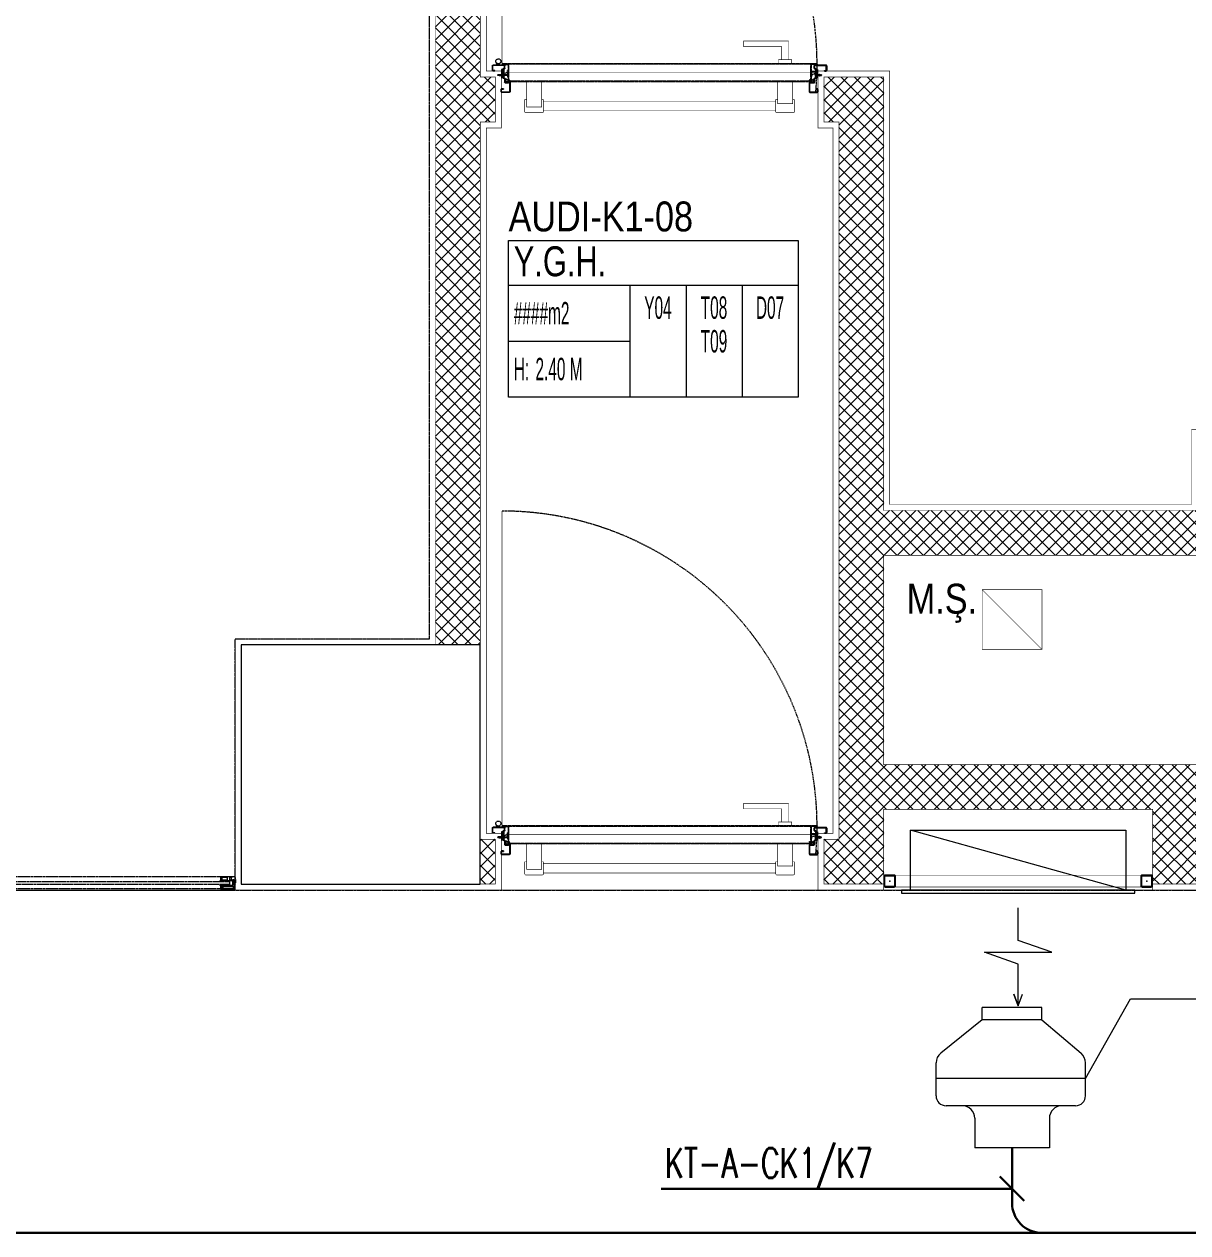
# Model space of a CAD drawing. Extents: x -1457 to 23780, y -2071 to 4205.
# Drawn here: x 9854.9 to 10244.3, y 2248.3 to 2652.7 of the extents above; entities that cross this region are included whole.
import ezdxf
from ezdxf.enums import TextEntityAlignment as Align

# ---------------------------------------------------------------- set-up
doc = ezdxf.new("R2010")
doc.units = 0
doc.header["$MEASUREMENT"] = 0
doc.linetypes.add('HIDDEN', pattern=[0.375, 0.25, -0.125])
doc.layers.get('0').update_dxf_attribs({"color": 9, "lineweight": 9})
for name, color, linetype, lineweight in [('10', 9, 'Continuous', 9), ('14', 9, 'Continuous', 9), ('21', 9, 'Continuous', 9), ('E-KABLO', 7, 'Continuous', 30), ('E-YAZI', 7, 'Continuous', 30), ('H-CIHAZ', 132, 'Continuous', 20), ('H-CIHAZ-NO', 61, 'Continuous', 9), ('M-TEFRIS2-015', 129, 'Continuous', 9), ('M-TEFRIS2-015 @ 1', 129, 'Continuous', 9)]:
    doc.layers.add(name, color=color, linetype=linetype, lineweight=lineweight)
doc.styles.add('Arial', font='arial.ttf', dxfattribs={"height": 2.5})
doc.styles.add('E-YAZI', font='txttw.shx')
doc.styles.add('MuuM_TEXT-STANDART', font='ARIALN.TTF')
pattern_1 = [(225, (-604.72494, -2171.82614), (-0.0883883476, 0.0883883476), []), (135, (-604.72494, -2171.82614), (0.0883883476, 0.0883883476), [])]

# ---------------------------------------------------------------- blocks, each defined once
blk = doc.blocks.new('0_roomno2-flat-2')
at = {"layer": '21'}
blk.add_lwpolyline([(96.88, -52.5), (0, -52.5), (0, 0), (96.88, 0)], close=True, dxfattribs=at)
for points in [[(0, -15), (96.88, -15)], [(40.62, -15), (40.62, -52.5)], [(59.38, -15), (59.38, -52.5)], [(78.12, -15), (78.12, -52.5)], [(0, -33.75), (40.62, -33.75)]]:
    blk.add_lwpolyline(points, dxfattribs=at)
at = {"layer": '21', "style": 'MuuM_TEXT-STANDART', "width": 0.6}
blk.add_text('H:', height=7.5, dxfattribs=at).set_placement((1.75, -43.04), align=Align.MIDDLE_LEFT)
at = {"layer": '21', "style": 'Arial'}
blk.add_attdef('ODANO', (0, 5.85), '', height=10, dxfattribs=at)
blk.add_attdef('MEKANADI', text='', height=10, dxfattribs=at).set_placement((1.75, -15), align=Align.BOTTOM_LEFT)
at = {"layer": '21', "style": 'MuuM_TEXT-STANDART', "width": 0.6}
for tag, p in [('YER01', (50, -22.5)), ('TAVAN01', (68.75, -22.5)), ('DUVAR01', (87.5, -22.5)), ('YER02', (50, -33.75)), ('TAVAN02', (68.75, -33.75)), ('DUVAR02', (87.5, -33.75)), ('YER03', (50, -45)), ('TAVAN03', (68.75, -45)), ('DUVAR03', (87.5, -45))]:
    blk.add_attdef(tag, text='', height=7.5, dxfattribs=at).set_placement(p, align=Align.MIDDLE_CENTER)
for tag, p in [('M2', (1.75, -24.38)), ('TEMIZTAVANYUKSEKLIGI', (9, -43.04))]:
    blk.add_attdef(tag, text='', height=7.5, dxfattribs=at).set_placement(p, align=Align.MIDDLE_LEFT)
blk = doc.blocks.new('p-kolon_80x80')
blk.add_lwpolyline([(-40, -40), (40, -40), (40, 40), (-40, 40)], close=True)
blk = doc.blocks.new('*U11')
at = {"ltscale": 15}
for p, q in [((-24.9, 0.9), (-25.7, 0)), ((-24.9, -0.9), (-25.7, 0)), ((-22.9, 1.5), (-24.9, 0.9)), ((-22.9, 1.5), (-22.9, -1.5)), ((-21.2, -2.7), (-18.1, 2.8)), ((-21, -2.7), (-17.9, 2.7)), ((-19.7, -2.7), (-16.6, 2.8)), ((-19.5, -2.7), (-16.4, 2.7)), ((-18.5, 1.5), (-18.3, 2)), ((-18.2, -2.7), (-15.1, 2.8)), ((-18, -2.7), (-14.9, 2.7)), ((-17, 1.5), (-16.8, 2)), ((-16.7, -2.7), (-13.6, 2.8)), ((-16.5, -2.7), (-13.4, 2.7)), ((-15.5, 1.5), (-15.3, 2)), ((-15.2, -2.7), (-12.1, 2.8)), ((-15, -2.7), (-11.9, 2.7)), ((-14, 1.5), (-13.8, 2)), ((-13.7, -2.7), (-10.6, 2.8)), ((-13.5, -2.7), (-10.4, 2.7)), ((-12.5, 1.5), (-12.3, 2)), ((-12.2, -2.7), (-9.1, 2.8)), ((-12, -2.7), (-8.9, 2.7)), ((-11, 1.5), (-10.8, 2)), ((-10.7, -2.7), (-7.6, 2.8)), ((-10.5, -2.7), (-7.4, 2.7)), ((-9.5, 1.5), (-9.3, 2)), ((-9.2, -2.7), (-6.1, 2.8)), ((-9, -2.7), (-5.9, 2.7)), ((-8, 1.5), (-7.8, 2)), ((-7.7, -2.7), (-4.6, 2.8)), ((-7.5, -2.7), (-4.4, 2.7)), ((-6.5, 1.5), (-6.3, 2)), ((-6.2, -2.7), (-3.1, 2.8)), ((-6, -2.7), (-2.9, 2.7)), ((-5, 1.5), (-4.8, 2)), ((-4.7, -2.7), (-1.6, 2.8)), ((-4.5, -2.7), (-1.4, 2.7)), ((-3.5, 1.5), (-3.3, 2)), ((-2, 1.5), (-1.8, 2)), ((-0.5, 4.2), (-1.5, 1.5)), ((0, 0.5), (-0.6, 0.5)), ((-24.9, -0.9), (-22.9, -1.5)), ((-8.6, -1.5), (-22.9, -1.5)), ((-21.2, -2.7), (-20.9, -1.5)), ((-20.3, -1.5), (-19.1, -1.5)), ((-19.7, -2.7), (-19.4, -1.5)), ((-18.8, -1.5), (-17.6, -1.5)), ((-18.2, -2.7), (-17.9, -1.5)), ((-17.3, -1.5), (-16.1, -1.5)), ((-16.7, -2.7), (-16.4, -1.5)), ((-15.8, -1.5), (-14.6, -1.5)), ((-15.2, -2.7), (-14.9, -1.5)), ((-14.3, -1.5), (-13.1, -1.5)), ((-13.7, -2.7), (-13.4, -1.5)), ((-12.8, -1.5), (-11.6, -1.5)), ((-12.2, -2.7), (-11.9, -1.5)), ((-11.3, -1.5), (-10.1, -1.5)), ((-10.7, -2.7), (-10.4, -1.5)), ((-9.8, -1.5), (-8.6, -1.5)), ((-9.2, -2.7), (-8.9, -1.5)), ((-8.3, -1.5), (-7.1, -1.5)), ((-7.7, -2.7), (-7.4, -1.5)), ((-6.8, -1.5), (-5.6, -1.5)), ((-6.2, -2.7), (-5.9, -1.5)), ((-5.3, -1.5), (-4.1, -1.5)), ((-4.7, -2.7), (-4.4, -1.5)), ((-3.8, -1.5), (-2.1, -1.5)), ((-0.5, -4.2), (-1.5, -1.5)), ((0, -0.5), (-0.6, -0.5))]:
    blk.add_line(p, q, dxfattribs=at)
for p, q in [((-6.9, 1.5), (-22.9, 1.5)), ((-17.4, 1.5), (-18.6, 1.5)), ((-15.9, 1.5), (-17.1, 1.5)), ((-14.4, 1.5), (-15.6, 1.5)), ((-12.9, 1.5), (-14.1, 1.5)), ((-11.4, 1.5), (-12.6, 1.5)), ((-9.9, 1.5), (-11.1, 1.5)), ((-8.4, 1.5), (-9.6, 1.5)), ((-6.9, 1.5), (-8.1, 1.5)), ((-5.4, 1.5), (-6.6, 1.5)), ((-3.9, 1.5), (-5.1, 1.5)), ((-2.4, 1.5), (-3.6, 1.5)), ((-1.5, 1.5), (-2.1, 1.5)), ((0, 0.5), (0, 4.1)), ((-1.5, -1.5), (-2.1, -1.5)), ((0, -0.5), (0, -4.1))]:
    blk.add_line(p, q)
for centre, radius, start, end in [((-26, 3.9), 3.92, 274.361, 322.1025), ((-26, -3.9), 3.92, 37.8975, 85.639), ((-18, 2.8), 0.0971, 330.3204, 150.3204), ((-16.5, 2.8), 0.0971, 330.3204, 150.3204), ((-15, 2.8), 0.0971, 330.3204, 150.3204), ((-13.5, 2.8), 0.0971, 330.3204, 150.3204), ((-12, 2.8), 0.0971, 330.3204, 150.3204), ((-10.5, 2.8), 0.0971, 330.3204, 150.3204), ((-9, 2.8), 0.0971, 330.3204, 150.3204), ((-7.5, 2.8), 0.0971, 330.3204, 150.3204), ((-6, 2.8), 0.0971, 330.3204, 150.3204), ((-4.5, 2.8), 0.0971, 330.3204, 150.3204), ((-3, 2.8), 0.0971, 330.3204, 150.3204), ((-1.5, 2.8), 0.0971, 330.3204, 150.3204), ((-0.6, 0), 0.486, 90, 270), ((-0.3, 4.1), 0.25, 0, 150.0864), ((-21.1, -2.7), 0.0971, 150.3204, 330.3204), ((-19.6, -2.7), 0.0971, 150.3204, 330.3204), ((-18.1, -2.7), 0.0971, 150.3204, 330.3204), ((-16.6, -2.7), 0.0971, 150.3204, 330.3204), ((-15.1, -2.7), 0.0971, 150.3204, 330.3204), ((-13.6, -2.7), 0.0971, 150.3204, 330.3204), ((-12.1, -2.7), 0.0971, 150.3204, 330.3204), ((-10.6, -2.7), 0.0971, 150.3204, 330.3204), ((-9.1, -2.7), 0.0971, 150.3204, 330.3204), ((-7.6, -2.7), 0.0971, 150.3204, 330.3204), ((-6.1, -2.7), 0.0971, 150.3204, 330.3204), ((-4.6, -2.7), 0.0971, 150.3204, 330.3204), ((-0.3, -4.1), 0.25, 209.9136, 0)]:
    blk.add_arc(centre, radius, start, end, dxfattribs=at)
blk = doc.blocks.new('conta')
at = {"ltscale": 10}
for p, q in [((-2649.88, 5344.46), (-2649.78, 5344.3)), ((-2649.87, 5345.53), (-2649.81, 5345.61)), ((-2649.78, 5344.3), (-2649.74, 5344.3)), ((-2649.72, 5345.4), (-2649.28, 5345.4)), ((-2649.25, 5345.41), (-2649.09, 5345.51)), ((-2648.97, 5344.05), (-2648.78, 5343.8)), ((-2648.87, 5344.09), (-2648.7, 5343.86)), ((-2648.83, 5344.87), (-2648.56, 5345.24)), ((-2648.77, 5345.12), (-2648.63, 5345.3)), ((-2648.71, 5343.79), (-2648.71, 5343.79)), ((-2648.56, 5345.31), (-2648.56, 5345.31))]:
    blk.add_line(p, q, dxfattribs=at)
for centre, radius, start, end in [((-2653.03, 5345), 3.19, 350.4674, 8.9372), ((-2649.87, 5344.47), 0.02, 170.4674, 213.7451), ((-2649.83, 5345.5), 0.05, 140.6345, 188.9372), ((-2649.74, 5345.58), 0.0696, 22.2428, 159.258), ((-2650.94, 5345.01), 1.24, 340.3382, 16.7772), ((-2649.74, 5344.58), 0.03, 160.3382, 273.2666), ((-2649.72, 5345.37), 0.03, 90, 196.7772), ((-2649.56, 5341.55), 3.01, 80.4362, 93.2666), ((-2649.28, 5345.45), 0.05, 270, 303.0062), ((-2649.22, 5344.14), 0.231, 353.9571, 81.9004), ((-2649.08, 5345.49), 0.03, 4.7972, 123.0062), ((-2649.06, 5344.54), 0.03, 260.4362, 338.7066), ((-2650.22, 5344.99), 1.27, 338.7066, 23.0418), ((-2648.89, 5344.11), 0.1, 173.9571, 217.2653), ((-2649.01, 5345.57), 0.05, 18.7951, 42.1429), ((-2651.17, 5344.83), 2.33, 7.5897, 18.7951), ((-2658.2, 5345.19), 9.36, 353.6857, 357.8537), ((-2648.79, 5344.15), 0.1, 173.6857, 217.2653), ((-2648.81, 5345.15), 0.05, 187.5897, 322.7347), ((-2648.79, 5344.84), 0.05, 142.7347, 180.2669), ((-2648.74, 5343.83), 0.05, 217.2653, 307.2653), ((-2648.74, 5343.83), 0.05, 307.2653, 37.2653), ((-2648.59, 5345.27), 0.05, 52.7347, 142.7347), ((-2648.59, 5345.27), 0.05, 322.7347, 52.7347)]:
    blk.add_arc(centre, radius, start, end, dxfattribs=at)
for points, knots in [([(-2649.74, 5344.31), (-2649.74, 5344.34), (-2649.7, 5344.52), (-2649.59, 5344.33), (-2649.34, 5344.36), (-2649.23, 5344.37), (-2649.18, 5344.37)], [0, 0, 0, 0, 0.1008757, 0.3841126, 0.5436166, 0.6906785, 0.6906785, 0.6906785, 0.6906785]), ([(-2648.98, 5345.6), (-2649, 5345.63), (-2649.09, 5345.71), (-2649.23, 5345.44), (-2649.32, 5345.74), (-2649.39, 5345.46), (-2649.51, 5345.75), (-2649.59, 5345.5), (-2649.65, 5345.57), (-2649.68, 5345.61)], [0.0086373, 0.0086373, 0.0086373, 0.0086373, 0.1097304, 0.3133405, 0.4430081, 0.5658764, 0.7165186, 0.8527974, 0.9648495, 0.9648495, 0.9648495, 0.9648495])]:
    blk.add_open_spline(points, degree=3, knots=knots, dxfattribs=at)
blk = doc.blocks.new('p-yn_sackasa')
at = {"layer": '10', "linetype": 'Continuous'}
for p, q in [((0, 6.16), (0, 6.9)), ((0.01, 6.9), (0.01, 6.15)), ((0.14, 6.9), (0.14, 6.16)), ((0.15, 6.9), (0.15, 6.16)), ((2.69, 7.16), (0.26, 7.16)), ((2.69, 7.15), (0.26, 7.15)), ((2.69, 7.02), (0.26, 7.02)), ((0.26, 7.01), (2.69, 7.01)), ((0.26, 6.05), (0.76, 6.05)), ((0.75, 6.04), (0.26, 6.04)), ((0.26, 5.91), (0.75, 5.91)), ((0.76, 5.9), (0.26, 5.9)), ((0.75, 5.91), (0.75, 6.04)), ((0.76, 5.9), (0.76, 6.05)), ((2.8, 3.29), (2.8, 6.9)), ((2.81, 3.29), (2.81, 6.9)), ((2.94, 3.29), (2.94, 6.9)), ((2.95, 3.29), (2.95, 6.9)), ((-2.19, 0), (-2.19, -0.15)), ((0.67, -0.71), (0.67, 2.27)), ((0.69, -0.71), (0.69, 2.27)), ((0.81, -0.71), (0.81, 2.27)), ((0.83, -0.71), (0.83, 2.27)), ((0.92, 2.33), (0.95, 2.32)), ((0.93, 2.34), (0.95, 2.33)), ((1.01, 2.46), (0.99, 2.47)), ((0.99, 2.46), (1.01, 2.45)), ((1.11, 2.52), (1.11, 3.73)), ((1.12, 2.52), (1.12, 3.73)), ((1.25, 3.73), (1.25, 2.52)), ((1.26, 2.52), (1.26, 3.73)), ((1.37, 3.98), (2.49, 3.98)), ((2.49, 3.97), (1.37, 3.97)), ((1.37, 3.84), (2.49, 3.84)), ((2.49, 3.83), (1.37, 3.83)), ((2.6, 3.69), (2.5, 3.36)), ((2.51, 3.35), (2.61, 3.69)), ((2.73, 3.65), (2.63, 3.32)), ((2.74, 3.64), (2.64, 3.31)), ((-2.95, -0.25), (-2.95, -1.75)), ((-2.94, -1.75), (-2.94, -0.25)), ((-2.81, -0.25), (-2.81, -1.75)), ((-2.8, -0.25), (-2.8, -1.75)), ((-2.19, 0), (-2.7, 0)), ((-2.2, -0.01), (-2.7, -0.01)), ((-2.2, -0.14), (-2.7, -0.14)), ((-2.19, -0.15), (-2.7, -0.15)), ((1.01, -1.85), (-2.7, -1.85)), ((1.01, -1.86), (-2.7, -1.86)), ((-2.7, -1.99), (1.01, -1.99)), ((1.01, -2), (-2.7, -2)), ((-2.2, -0.14), (-2.2, -0.01)), ((0.92, -0.77), (0.95, -0.76)), ((0.93, -0.78), (0.95, -0.77)), ((0.99, -0.89), (1.01, -0.88)), ((1.01, -0.89), (0.99, -0.91)), ((1.11, -0.96), (1.11, -1.75)), ((1.12, -0.96), (1.12, -1.75)), ((1.25, -0.96), (1.25, -1.75)), ((1.26, -0.96), (1.26, -1.75))]:
    blk.add_line(p, q, dxfattribs=at)
for points in [[(0.15, 2.14), (0.67, 2.14), (0.67, -0.54), (0.15, -0.54)], [(0.15, 2.14), (0.41, 2.14), (0.41, -0.54), (0.15, -0.54)]]:
    blk.add_lwpolyline(points, close=True, dxfattribs=at)
for centre, radius, start, end in [((0.26, 6.9), 0.261, 90, 180), ((0.26, 6.16), 0.261, 180, 270), ((0.26, 6.9), 0.249, 90, 180), ((0.26, 6.16), 0.249, 181.345, 271.3502), ((0.26, 6.9), 0.122, 90, 180), ((0.26, 6.16), 0.122, 180, 270), ((0.26, 6.9), 0.11, 90, 180), ((0.26, 6.16), 0.11, 180, 270), ((2.69, 6.9), 0.261, 0, 90), ((2.69, 6.9), 0.249, 0, 90), ((2.69, 6.9), 0.122, 0, 90), ((2.69, 6.9), 0.11, 0, 90), ((0.89, 2.27), 0.219, 63.2153, 180), ((0.89, 2.27), 0.206, 63.2169, 180), ((0.89, 2.27), 0.0801, 63.215, 180), ((0.89, 2.27), 0.0674, 63.2144, 180), ((1.04, 2.52), 0.206, 243.2197, 0), ((1.04, 2.52), 0.219, 243.2148, 0), ((1.04, 2.52), 0.0801, 243.2203, 0), ((1.04, 2.52), 0.0674, 243.2129, 0), ((1.37, 3.73), 0.253, 90, 180), ((1.37, 3.73), 0.24, 90, 180), ((1.37, 3.73), 0.114, 90, 180), ((1.37, 3.73), 0.101, 90, 180), ((2.49, 3.72), 0.261, 342.8602, 90), ((2.49, 3.72), 0.249, 342.8613, 90), ((2.49, 3.72), 0.122, 342.8607, 90), ((2.49, 3.72), 0.11, 342.8621, 90), ((2.72, 3.29), 0.232, 162.8601, 0), ((2.72, 3.29), 0.219, 162.8613, 0), ((2.72, 3.29), 0.0927, 162.8605, 0), ((2.72, 3.29), 0.0801, 162.8624, 0), ((-2.7, -0.25), 0.253, 90, 180), ((-2.7, -1.75), 0.253, 180, 270), ((-2.7, -0.25), 0.24, 90, 180), ((-2.7, -1.75), 0.24, 180, 270), ((-2.7, -0.25), 0.114, 90, 180), ((-2.7, -1.75), 0.114, 180, 270), ((-2.7, -0.25), 0.101, 90, 180), ((-2.7, -1.75), 0.101, 180, 270), ((0.89, -0.71), 0.219, 180, 296.785), ((0.89, -0.71), 0.206, 180, 296.7851), ((0.89, -0.71), 0.0801, 180, 296.785), ((0.89, -0.71), 0.0674, 180, 180.5245), ((0.89, -0.71), 0.0674, 180, 296.7871), ((1.04, -0.96), 0.219, 0, 116.7854), ((1.04, -0.96), 0.206, 0, 116.7836), ((1.04, -0.96), 0.0801, 0, 116.7811), ((1.04, -0.96), 0.0674, 0, 116.7871), ((1.01, -1.75), 0.114, 270, 0), ((1.01, -1.75), 0.24, 270, 0), ((1.01, -1.75), 0.101, 270, 0), ((1.01, -1.75), 0.253, 270, 0)]:
    blk.add_arc(centre, radius, start, end, dxfattribs=at)
at = {"layer": '10', "xscale": 0.0842696629213483, "yscale": 0.0842696629213483, "zscale": 0.0842696629213483}
blk.add_blockref('*U11', (0.95, 1.35), dxfattribs=at)
at = {"layer": '14', "xscale": -0.7887640449438696, "yscale": 0.7887640449438696, "zscale": 0.7887640449438204, "rotation": 90}
blk.add_blockref('conta', (4217.78, -2086.42), dxfattribs=at)
blk = doc.blocks.new('Prf-40x40')
for points in [[(1.5, -2), (-1.5, -2, -0.414214), (-2, -1.5), (-2, 1.5, -0.414214), (-1.5, 2), (1.5, 2, -0.414214), (2, 1.5), (2, -1.5, -0.414214)], [(1.5, -1.7), (-1.5, -1.7, -0.414214), (-1.7, -1.5), (-1.7, 1.5, -0.414214), (-1.5, 1.7), (1.5, 1.7, -0.414214), (1.7, 1.5), (1.7, -1.5, -0.414214)]]:
    blk.add_lwpolyline(points, format="xyb", close=True)
blk.add_point((0, 0))
blk = doc.blocks.new('p-krt-yangindolabi_vw')
at = {"linetype": 'Continuous'}
blk.add_lwpolyline([(-37.41, 54.8), (-36, 58.78), (-36, 44.76), (-47.25, 40.82), (-24.75, 40.82), (-36, 36.88), (-36, 25.98)], dxfattribs=at)
for points in [[(-36, 58.78), (-37.41, 54.8)], [(-36, 58.78), (-34.59, 54.8)]]:
    blk.add_lwpolyline(points)
for points in [[(-72, 20), (-75, 20), (-75, 21), (3, 21), (3, 20)], [(-72, 0), (0, 0), (0, 20), (-72, 20)], [(0, 20), (-72, 0), (0, 0)]]:
    blk.add_lwpolyline(points, close=True)
blk = doc.blocks.new('p-strahle-alüminyumdoğramaprofili')
at = {"layer": '10'}
h = blk.add_hatch(dxfattribs=at)
h.set_pattern_fill('NET', color=256, angle=315, style=0)
h.set_pattern_definition(pattern_1)
h.paths.add_polyline_path([(-4.62, 2.65), (-4.68, 2.65), (-4.72, 2.75), (-4.72, 2.8), (-4.69, 2.8), (-4.69, 2.92), (-4.98, 2.92), (-4.98, 2.8), (-4.95, 2.8), (-4.99, 2.65), (-5.08, 2.66), (-5.25, 2.28), (-5.14, 2.28), (-5.14, 2.33), (-4.98, 2.52, 0.2599), (-4.9, 2.28), (-4.66, 2.28, 0.382682)])
h.paths.add_polyline_path([(-4.86, 2.52), (-4.67, 2.52, -2.16717)], flags=16)
h = blk.add_hatch(dxfattribs=at)
h.set_pattern_fill('NET', color=256, angle=315, style=0)
h.set_pattern_definition(pattern_1)
h.paths.add_polyline_path([(-4.62, 0.88), (-4.68, 0.88), (-4.72, 0.77), (-4.72, 0.73), (-4.69, 0.73), (-4.69, 0.6), (-4.98, 0.6), (-4.98, 0.73), (-4.95, 0.73), (-4.99, 0.88), (-5.08, 0.87), (-5.25, 1.24), (-5.14, 1.24), (-5.14, 1.2), (-4.98, 1.01, -0.2599), (-4.9, 1.24), (-4.66, 1.24, -0.382682)])
h.paths.add_polyline_path([(-4.86, 1), (-4.67, 1, 2.16717)], flags=16)
h = blk.add_hatch(dxfattribs=at)
h.set_pattern_fill('NET', color=256, angle=315, style=0)
h.set_pattern_definition([(225, (-608.45214, -2173.53612), (-0.0883883476, 0.0883883476), []), (135, (-608.45214, -2173.53612), (0.0883883476, 0.0883883476), [])])
h.paths.add_polyline_path([(-3.45, 2.28), (-3.45, 2.57), (-4.49, 2.57), (-4.49, 2.28)])
h = blk.add_hatch(dxfattribs=at)
h.set_pattern_fill('NET', color=256, angle=315, style=0)
h.set_pattern_definition([(225, (-608.45214, -2180.04526), (-0.0883883476, 0.0883883476), []), (135, (-608.45214, -2180.04526), (0.0883883476, 0.0883883476), [])])
h.paths.add_polyline_path([(-3.45, 0.93), (-3.45, 1.24), (-4.49, 1.24), (-4.49, 0.93)])
h = blk.add_hatch(dxfattribs=at)
h.set_pattern_fill('NET', color=256, angle=315, style=0)
h.set_pattern_definition([(225, (-629.50454, -2177.58922), (-0.0883883476, 0.0883883476), []), (135, (-629.50454, -2177.58922), (0.0883883476, 0.0883883476), [])])
h.paths.add_polyline_path([(0, 0.68), (0, 1.75), (-0.18, 1.75), (-0.18, 0.68)])
for points in [[(-5.08, 2.66), (-5.25, 2.28)], [(-5.09, 0.88), (-5.25, 1.24)], [(-4.98, 2.52), (-5.14, 2.33), (-5.14, 2.28)], [(-4.98, 1.01), (-5.14, 1.2), (-5.14, 1.24)], [(-4.92, 3.6), (-4.92, 3.16), (-4.61, 3.16), (-4.61, 2.87), (-4.52, 2.87), (-4.62, 2.65), (-4.68, 2.65), (-4.72, 2.75), (-4.72, 2.8), (-4.69, 2.8), (-4.69, 3.05), (-4.98, 3.05), (-4.98, 2.8), (-4.95, 2.8), (-4.99, 2.65), (-5.08, 2.66), (-5.07, 3.76), (-0.11, 3.76)], [(-4.69, 2.92), (-4.98, 2.92)], [(-4.71, 0.6), (-4.98, 0.6)], [(-2.83, 0.2), (-2.67, 0.2), (-2.67, -0.04), (-4.87, -0.04), (-4.87, 0.19), (-4.57, 0.19), (-4.57, 0.73), (-2.67, 0.73)], [(-4.52, 2.87), (-4.49, 2.87), (-4.49, 2.26)], [(-4.49, 0.93), (-4.49, 0.93), (-4.49, 1.26)], [(-3.45, 2.26), (-3.45, 2.57)], [(-3.45, 1.26), (-3.45, 0.93)], [(-2.08, 0.93), (-2.08, 2.57)], [(-0.18, 0.68), (0, 0.68), (0, 1.75)], [(-0.18, 1.75), (0, 1.75)]]:
    blk.add_lwpolyline(points, dxfattribs=at)
for points in [[(-0.18, 2.74), (-0.18, 2.21), (0, 2.21), (0, 2.08), (-0.18, 2.08), (-0.18, 0.43), (0, 0.43), (0, 0), (-0.12, 0), (-0.12, -0.24), (-5.09, -0.24), (-5.09, 0.88), (-4.98, 0.88), (-4.94, 0.7), (-4.99, 0.7), (-4.99, 0.33), (-4.71, 0.33), (-4.71, 0.88), (-4.56, 0.88), (-4.52, 0.93), (-1.28, 0.93), (-1.2, 1.22), (-0.9, 1.22), (-0.9, 0.62), (-0.58, 0.62), (-0.58, 2.74)], [(-2.03, 0.78), (-1.35, 0.78), (-1.35, 0.08), (-1.28, 0.04), (-1.28, -0.04), (-2.09, -0.04), (-2.09, 0.1), (-2.03, 0.15)]]:
    blk.add_lwpolyline(points, close=True, dxfattribs=at)
for points in [[(-0.57, 3.26), (-0.57, 3.62), (-4.89, 3.62), (-4.89, 3.65, 0.561743), (-4.97, 3.66, 0.595966), (-4.92, 3.6, -2.204878)], [(-4.67, 2.52), (-4.86, 2.52, 1)], [(-4.67, 1), (-4.86, 1, -1)], [(-4.61, 2.87), (-4.49, 3.45, -0.833203), (-4.18, 3.44, -0.447088)], [(-4.49, 2.57), (-1.23, 2.57, -0.414214), (-0.9, 2.25), (-0.9, 1.22)], [(-4.18, 3.44), (-4.18, 2.99, 0.414214), (-4.07, 2.89), (-0.82, 2.89), (-0.82, 3.62)], [(-2.67, 0.73), (-2.67, 0.32), (-2.83, 0.32, 1), (-2.83, 0.2, -1)], [(-0.11, 3.76), (-0.11, 3.62), (-0.45, 3.62), (-0.45, 3.14, -1), (-0.66, 3.14)], [(-0.66, 3.14, -0.305404), (-0.57, 3.26, -5.773092)]]:
    blk.add_lwpolyline(points, format="xyb", dxfattribs=at)
for centre, radius, start, end in [((-4.73, 2.47), 0.253, 168.6676, 234.1258), ((-4.73, 1.06), 0.253, 125.8742, 191.3324), ((-4.77, 2.44), 0.125, 139.5402, 40.4598), ((-4.77, 1.08), 0.125, 319.5402, 220.4598), ((-4.84, 2.48), 0.273, 305.9738, 36.4289), ((-4.84, 1.04), 0.273, 323.5711, 54.0262)]:
    blk.add_arc(centre, radius, start, end, dxfattribs=at)

msp = doc.modelspace()

# ---------------------------------------------------------------- hatches: boundary and pattern name
at = {"layer": 'M-TEFRIS2-015', "linetype": 'HIDDEN', "lineweight": 0}
h = msp.add_hatch(dxfattribs=at)
h.set_pattern_fill('ANSI37', color=256, scale=25, style=0)
h.paths.add_polyline_path([(10007.5, 2475), (10007.5, 2445), (9992.5, 2445), (9992.5, 2745), (10007.5, 2745), (10007.5, 2635), (10012.5, 2635), (10012.5, 2620), (10007.5, 2620), (10007.5, 2490)])
h = msp.add_hatch(dxfattribs=at)
h.set_pattern_fill('ANSI37', color=256, scale=25, style=0)
h.paths.add_polyline_path([(10127.5, 2365), (10122.5, 2365), (10122.5, 2380), (10127.5, 2380), (10127.5, 2620), (10122.5, 2620), (10122.5, 2635), (10127.5, 2635), (10142.5, 2635), (10142.5, 2490), (10247.5, 2490), (10247.5, 2475), (10142.5, 2475), (10142.5, 2405), (10247.5, 2405), (10247.5, 2380), (10527.5, 2380), (10527.5, 2475), (10547.5, 2475), (10547.5, 2380), (10677.5, 2380), (10677.5, 2365), (10232.5, 2365), (10232.5, 2390), (10142.5, 2390), (10142.5, 2365)])
h = msp.add_hatch(dxfattribs=at)
h.set_pattern_fill('ANSI37', color=256, scale=25, style=0)
h.paths.add_polyline_path([(10007.5, 2365), (10012.5, 2365), (10012.5, 2380), (10007.5, 2380)])

# ---------------------------------------------------------------- linework, layer by layer
at = {"layer": 'E-KABLO', "color": 6}
for p, q in [((10185.44, 2276.78), (10185.44, 2258.33)), ((7943.36, 2248.33), (10667.25, 2248.33))]:
    msp.add_line(p, q, dxfattribs=at)
msp.add_arc((10195.44, 2258.33), 10, 180, 270, dxfattribs=at)
at = {"layer": 'E-YAZI'}
for p, q in [((10181.4, 2267.14), (10189.48, 2259.06)), ((10068.02, 2263.1), (10185.44, 2263.1))]:
    msp.add_line(p, q, dxfattribs=at)
at = {"layer": 'H-CIHAZ'}
for p, q in [((10175.44, 2319.55), (10175.44, 2323.72)), ((10195.44, 2323.72), (10175.44, 2323.72)), ((10195.44, 2319.55), (10195.44, 2323.72)), ((10175.44, 2319.55), (10161.58, 2308.4)), ((10195.44, 2319.55), (10175.44, 2319.55)), ((10195.44, 2319.55), (10208.55, 2308.4)), ((10160.02, 2294.18), (10160.02, 2305.16)), ((10210.02, 2294.18), (10210.02, 2305.23)), ((10210.02, 2299.92), (10160.02, 2299.92)), ((10168.77, 2290.85), (10163.35, 2290.85)), ((10202.11, 2290.85), (10168.77, 2290.85)), ((10206.69, 2290.85), (10202.11, 2290.85)), ((10172.94, 2286.68), (10172.94, 2276.78)), ((10197.94, 2286.68), (10197.94, 2276.78)), ((10197.94, 2276.78), (10172.94, 2276.78))]:
    msp.add_line(p, q, dxfattribs=at)
for centre, radius, start, end in [((10164.19, 2305.16), 4.17, 128.8106, 180), ((10205.85, 2305.23), 4.17, 0, 49.6164), ((10163.35, 2294.18), 3.33, 180, 270), ((10206.69, 2294.18), 3.33, 270, 0), ((10168.77, 2286.68), 4.17, 0, 90), ((10202.11, 2286.68), 4.17, 90, 180)]:
    msp.add_arc(centre, radius, start, end, dxfattribs=at)
at = {"layer": 'H-CIHAZ-NO'}
for p, q in [((10210.02, 2299.92), (10225.11, 2326.67)), ((10225.11, 2326.67), (10799.38, 2326.67))]:
    msp.add_line(p, q, dxfattribs=at)
at = {"layer": 'M-TEFRIS2-015', "linetype": 'HIDDEN', "lineweight": 0}
for p, q in [((9990.5, 2447), (9990.5, 2743)), ((10012.9, 2639.73), (10012.77, 2639.62)), ((10012.9, 2639.73), (10012.77, 2639.62)), ((10013.28, 2639.16), (10013.28, 2639.29)), ((10013.28, 2639.16), (10013.28, 2639.29)), ((10013.28, 2639.16), (10013.45, 2639.16)), ((10013.28, 2639.16), (10013.45, 2639.16)), ((10013.45, 2639), (10013.45, 2639.43)), ((10013.45, 2639), (10013.45, 2639.43)), ((10013.66, 2639), (10013.66, 2639.43)), ((10013.66, 2639), (10013.66, 2639.43)), ((10014.8, 2639.46), (10014.8, 2639.34)), ((10014.9, 2639.56), (10120.1, 2639.56)), ((10014.9, 2639.24), (10016.75, 2639.24)), ((10014.95, 2639.41), (10014.95, 2639.39)), ((10014.96, 2639.41), (10120.05, 2639.41)), ((10014.96, 2639.39), (10016.85, 2639.39)), ((10015.5, 2636.09), (10016.5, 2636.74)), ((10016.5, 2637.17), (10016.5, 2636.74)), ((10016.8, 2637.17), (10016.5, 2637.17)), ((10016.5, 2636.74), (10016.5, 2635.24)), ((10016.8, 2639.19), (10016.8, 2633.66)), ((10016.8, 2636.74), (10016.8, 2637.17)), ((10016.8, 2635.24), (10016.8, 2636.74)), ((10016.95, 2639.29), (10016.95, 2633.76)), ((10118.05, 2639.29), (10118.05, 2633.76)), ((10120.05, 2639.39), (10118.15, 2639.39)), ((10118.2, 2639.19), (10118.2, 2633.66)), ((10118.2, 2637.17), (10118.2, 2635.67)), ((10118.5, 2637.17), (10118.2, 2637.17)), ((10118.2, 2637.17), (10118.2, 2635.67)), ((10118.5, 2637.17), (10118.2, 2637.17)), ((10120.1, 2639.24), (10118.25, 2639.24)), ((10118.5, 2635.67), (10118.5, 2637.17)), ((10118.5, 2635.67), (10118.5, 2637.17)), ((10118.5, 2636.92), (10119.5, 2636.92)), ((10118.5, 2636.92), (10119.5, 2636.92)), ((10118.5, 2636.72), (10119.5, 2636.72)), ((10118.5, 2636.72), (10119.5, 2636.72)), ((10120.05, 2639.41), (10120.05, 2639.39)), ((10120.2, 2639.46), (10120.2, 2639.34)), ((10016.5, 2635.69), (10015.5, 2635.69)), ((10016.5, 2635.49), (10015.5, 2635.49)), ((10016.5, 2635.24), (10016.8, 2635.24)), ((10016.9, 2633.56), (10118.1, 2633.56)), ((10017, 2633.71), (10118, 2633.71)), ((10118.2, 2635.67), (10118.2, 2635.24)), ((10118.2, 2635.67), (10118.2, 2635.24)), ((10118.2, 2635.24), (10118.5, 2635.24)), ((10118.2, 2635.24), (10118.5, 2635.24)), ((10119.5, 2636.32), (10118.5, 2635.67)), ((10119.5, 2636.32), (10118.5, 2635.67)), ((10118.5, 2635.24), (10118.5, 2635.67)), ((10118.5, 2635.24), (10118.5, 2635.67)), ((9925.5, 2363), (9925.5, 2447)), ((9925.5, 2447), (9990.5, 2447)), ((10012.9, 2384.73), (10012.77, 2384.62)), ((10012.9, 2384.73), (10012.77, 2384.62)), ((10013.28, 2384.16), (10013.28, 2384.29)), ((10013.28, 2384.16), (10013.28, 2384.29)), ((10013.28, 2384.16), (10013.45, 2384.16)), ((10013.28, 2384.16), (10013.45, 2384.16)), ((10013.45, 2384), (10013.45, 2384.43)), ((10013.45, 2384), (10013.45, 2384.43)), ((10013.66, 2384), (10013.66, 2384.43)), ((10013.66, 2384), (10013.66, 2384.43)), ((10014.8, 2384.46), (10014.8, 2384.34)), ((10014.9, 2384.56), (10120.1, 2384.56)), ((10014.9, 2384.24), (10016.75, 2384.24)), ((10014.95, 2384.41), (10014.95, 2384.39)), ((10014.96, 2384.41), (10120.05, 2384.41)), ((10014.96, 2384.39), (10016.85, 2384.39)), ((10015.5, 2381.09), (10016.5, 2381.74)), ((10016.5, 2382.17), (10016.5, 2381.74)), ((10016.8, 2382.17), (10016.5, 2382.17)), ((10016.5, 2381.74), (10016.5, 2380.24)), ((10016.8, 2384.19), (10016.8, 2378.66)), ((10016.8, 2381.74), (10016.8, 2382.17)), ((10016.8, 2380.24), (10016.8, 2381.74)), ((10016.95, 2384.29), (10016.95, 2378.76)), ((10118.05, 2384.29), (10118.05, 2378.76)), ((10120.05, 2384.39), (10118.15, 2384.39)), ((10118.2, 2384.19), (10118.2, 2378.66)), ((10118.2, 2382.17), (10118.2, 2380.67)), ((10118.5, 2382.17), (10118.2, 2382.17)), ((10118.2, 2382.17), (10118.2, 2380.67)), ((10118.5, 2382.17), (10118.2, 2382.17)), ((10120.1, 2384.24), (10118.25, 2384.24)), ((10118.5, 2380.67), (10118.5, 2382.17)), ((10118.5, 2380.67), (10118.5, 2382.17)), ((10118.5, 2381.92), (10119.5, 2381.92)), ((10118.5, 2381.92), (10119.5, 2381.92)), ((10118.5, 2381.72), (10119.5, 2381.72)), ((10118.5, 2381.72), (10119.5, 2381.72)), ((10120.05, 2384.41), (10120.05, 2384.39)), ((10120.2, 2384.46), (10120.2, 2384.34)), ((10016.5, 2380.69), (10015.5, 2380.69)), ((10016.5, 2380.49), (10015.5, 2380.49)), ((10016.5, 2380.24), (10016.8, 2380.24)), ((10016.9, 2378.56), (10118.1, 2378.56)), ((10017, 2378.71), (10118, 2378.71)), ((10118.2, 2380.67), (10118.2, 2380.24)), ((10118.2, 2380.67), (10118.2, 2380.24)), ((10118.2, 2380.24), (10118.5, 2380.24)), ((10118.2, 2380.24), (10118.5, 2380.24)), ((10119.5, 2381.32), (10118.5, 2380.67)), ((10119.5, 2381.32), (10118.5, 2380.67)), ((10118.5, 2380.24), (10118.5, 2380.67)), ((10118.5, 2380.24), (10118.5, 2380.67)), ((9734.46, 2365.92), (9923.54, 2365.92)), ((9920.55, 2367.42), (9737.46, 2367.42)), ((8525.5, 2363), (10472.5, 2363)), ((9309.5, 2363), (9925.5, 2363)), ((9923.54, 2364.92), (9734.46, 2364.92)), ((9920.55, 2363.42), (9737.45, 2363.42))]:
    msp.add_line(p, q, dxfattribs=at)
at = {"layer": 'M-TEFRIS2-015', "linetype": 'HIDDEN', "lineweight": 0, "const_width": 0.2}
for points in [[(9853, 2803), (9925.5, 2803), (9925.5, 2743), (9990.5, 2743), (9990.5, 2447), (9925.5, 2447), (9925.5, 2363), (10014.5, 2363), (10014.5, 2382), (10009.5, 2382), (10009.5, 2618), (10014.5, 2618), (10014.5, 2637), (10009.5, 2637), (10009.5, 2803), (10245.5, 2803)], [(10014.8, 2639.4), (10014.8, 2744.8)], [(10110.63, 2640.81), (10110.63, 2647.06), (10095.63, 2647.06), (10095.63, 2645.19), (10108.38, 2645.19), (10108.38, 2645.19), (10108.38, 2640.81), (10110.63, 2640.81)], [(10111.7, 2639.56), (10111.7, 2640.81), (10107.3, 2640.81), (10107.3, 2639.56), (10111.7, 2639.56)], [(10016.95, 2636.52), (10118.05, 2636.52)], [(10245.5, 2492), (10144.5, 2492), (10144.5, 2637), (10120.5, 2637), (10120.5, 2618), (10125.5, 2618), (10125.5, 2382), (10120.5, 2382), (10120.5, 2363), (10142.5, 2363), (10142.5, 2365)], [(10127.5, 2365), (10122.5, 2365), (10122.5, 2380), (10127.5, 2380), (10127.5, 2620), (10122.5, 2620), (10122.5, 2635), (10127.5, 2635), (10142.5, 2635), (10142.5, 2490), (10247.5, 2490)], [(10014.8, 2384.4), (10014.8, 2489.8)], [(10247.5, 2475), (10142.5, 2475), (10142.5, 2405), (10247.5, 2405)], [(10195.44, 2443.5), (10175.44, 2463.5)], [(10110.63, 2385.81), (10110.63, 2392.06), (10095.63, 2392.06), (10095.63, 2390.19), (10108.38, 2390.19), (10108.38, 2390.19), (10108.38, 2385.81), (10110.63, 2385.81)], [(10677.5, 2365), (10232.5, 2365), (10232.5, 2390), (10142.5, 2390), (10142.5, 2365), (10127.5, 2365)], [(10111.7, 2384.56), (10111.7, 2385.81), (10107.3, 2385.81), (10107.3, 2384.56), (10111.7, 2384.56)], [(10016.95, 2381.52), (10118.05, 2381.52)], [(10142.5, 2368), (10229, 2368)], [(10142.5, 2364), (10232.5, 2364)], [(10142.5, 2363), (10232.5, 2363)], [(10232.5, 2365), (10232.5, 2363), (10707.5, 2363), (10707.5, 2365)]]:
    msp.add_lwpolyline(points, dxfattribs=at)
for points in [[(10300, 2517), (10300, 2635), (10300, 2635), (10300, 2783), (10245.5, 2783), (10245.5, 2803), (10009.5, 2803), (10009.5, 2637), (10014.5, 2637), (10014.5, 2618), (10009.5, 2618), (10009.5, 2382), (10014.5, 2382), (10014.5, 2363), (10120.5, 2363), (10120.5, 2382), (10125.5, 2382), (10125.5, 2618), (10120.5, 2618), (10120.5, 2637), (10144.5, 2637), (10144.5, 2492), (10245.5, 2492), (10245.5, 2517)], [(10007.5, 2475), (10007.5, 2445), (9992.5, 2445), (9992.5, 2745), (10007.5, 2745), (10007.5, 2635), (10012.5, 2635), (10012.5, 2620), (10007.5, 2620), (10007.5, 2490), (10007.5, 2490), (10007.5, 2475)], [(10023, 2624.94), (10028, 2624.94), (10028, 2633.56), (10023, 2633.56)], [(10112, 2626.06), (10107, 2626.06), (10107, 2633.56), (10112, 2633.56)], [(10028.63, 2623.69), (10106.38, 2623.69), (10106.38, 2626.82), (10028.63, 2626.82)], [(10142.5, 2405), (10527.5, 2405), (10527.5, 2475), (10142.5, 2475)], [(10175.44, 2443.5), (10195.44, 2443.5), (10195.44, 2463.5), (10175.44, 2463.5)], [(10007.5, 2365), (10012.5, 2365), (10012.5, 2380), (10007.5, 2380)], [(10023, 2369.94), (10028, 2369.94), (10028, 2378.56), (10023, 2378.56)], [(10112, 2371.06), (10107, 2371.06), (10107, 2378.56), (10112, 2378.56)], [(10028.63, 2368.69), (10106.38, 2368.69), (10106.38, 2371.82), (10028.63, 2371.82)]]:
    msp.add_lwpolyline(points, close=True, dxfattribs=at)
for points in [[(10023, 2627.44), (10022.38, 2627.44), (10022.38, 2623.44, 0.414214), (10022.75, 2623.07), (10028.25, 2623.07, 0.414214), (10028.63, 2623.44), (10028.63, 2627.44), (10028, 2627.44)], [(10112, 2627.44), (10112.63, 2627.44), (10112.63, 2623.44, -0.414214), (10112.25, 2623.07), (10106.75, 2623.07, -0.414214), (10106.38, 2623.44), (10106.38, 2627.44), (10107, 2627.44)], [(10023, 2372.44), (10022.38, 2372.44), (10022.38, 2368.44, 0.414214), (10022.75, 2368.07), (10028.25, 2368.07, 0.414214), (10028.63, 2368.44), (10028.63, 2372.44), (10028, 2372.44)], [(10112, 2372.44), (10112.63, 2372.44), (10112.63, 2368.44, -0.414214), (10112.25, 2368.07), (10106.75, 2368.07, -0.414214), (10106.38, 2368.44), (10106.38, 2372.44), (10107, 2372.44)]]:
    msp.add_lwpolyline(points, format="xyb", dxfattribs=at)
at = {"layer": 'M-TEFRIS2-015', "linetype": 'HIDDEN', "lineweight": 0}
for centre in [(10013.55, 2640.26), (10013.55, 2640.26), (10013.55, 2385.26), (10013.55, 2385.26)]:
    msp.add_circle(centre, 0.843, dxfattribs=at)
for centre, radius, start, end in [((10014.8, 2639.4), 105.4, 359.9649, 90), ((10013.55, 2640.26), 1.01, 219.4092, 254.2861), ((10013.55, 2640.26), 1.01, 219.4092, 254.2861), ((10014.08, 2639.26), 0.428, 156.352, 217.621), ((10014.08, 2639.26), 0.428, 156.352, 217.621), ((10014.08, 2639.26), 0.302, 105.5524, 240.0315), ((10014.08, 2639.26), 0.302, 105.5524, 240.0315), ((10014.9, 2639.46), 0.1, 90, 180), ((10014.9, 2639.34), 0.1, 180, 270), ((10014.96, 2639.41), 0.005, 90, 180), ((10014.96, 2639.39), 0.005, 180, 270), ((10016.75, 2639.19), 0.05, 0, 90), ((10016.85, 2639.29), 0.1, 0, 90), ((10118.15, 2639.29), 0.1, 90, 180), ((10118.25, 2639.19), 0.05, 90, 180), ((10014.8, 2639.4), 105.4, 354.7953, 359.7834), ((10120.05, 2639.41), 0.005, 0, 90), ((10120.05, 2639.39), 0.005, 270, 0), ((10120.1, 2639.46), 0.1, 0, 90), ((10120.1, 2639.34), 0.1, 270, 0), ((10016.9, 2633.66), 0.1, 180, 270), ((10017, 2633.76), 0.05, 180, 270), ((10118.06, 2633.7), 0.141, 284.9271, 345.0729), ((10014.8, 2384.4), 105.4, 359.9649, 90), ((10013.55, 2385.26), 1.01, 219.4092, 254.2861), ((10013.55, 2385.26), 1.01, 219.4092, 254.2861), ((10014.08, 2384.26), 0.428, 156.352, 217.621), ((10014.08, 2384.26), 0.428, 156.352, 217.621), ((10014.08, 2384.26), 0.302, 105.5524, 240.0315), ((10014.08, 2384.26), 0.302, 105.5524, 240.0315), ((10014.9, 2384.46), 0.1, 90, 180), ((10014.9, 2384.34), 0.1, 180, 270), ((10014.96, 2384.41), 0.005, 90, 180), ((10014.96, 2384.39), 0.005, 180, 270), ((10016.75, 2384.19), 0.05, 0, 90), ((10016.85, 2384.29), 0.1, 0, 90), ((10118.15, 2384.29), 0.1, 90, 180), ((10118.25, 2384.19), 0.05, 90, 180), ((10014.8, 2384.4), 105.4, 354.7953, 359.7834), ((10120.05, 2384.41), 0.005, 0, 90), ((10120.05, 2384.39), 0.005, 270, 0), ((10120.1, 2384.46), 0.1, 0, 90), ((10120.1, 2384.34), 0.1, 270, 0), ((10016.9, 2378.66), 0.1, 180, 270), ((10017, 2378.76), 0.05, 180, 270), ((10118.06, 2378.7), 0.141, 284.9271, 345.0729)]:
    msp.add_arc(centre, radius, start, end, dxfattribs=at)

# ---------------------------------------------------------------- block references
at = {"layer": 'M-TEFRIS2-015', "linetype": 'HIDDEN', "lineweight": 0, "xscale": -1, "rotation": 180}
for name, p in [('p-yn_sackasa', (10014.5, 2637)), ('p-yn_sackasa', (10014.5, 2382)), ('p-krt-yangindolabi_vw', (10223.5, 2383))]:
    msp.add_blockref(name, p, dxfattribs=at)
at = {"layer": 'M-TEFRIS2-015', "linetype": 'HIDDEN', "lineweight": 0, "rotation": 180}
for p in [(10120.5, 2637), (10120.5, 2382)]:
    msp.add_blockref('p-yn_sackasa', p, dxfattribs=at)
at = {"layer": 'M-TEFRIS2-015', "linetype": 'HIDDEN', "lineweight": 0}
ref = msp.add_blockref('0_roomno2-flat-2', (10016.96, 2580.36), dxfattribs=at)
ref.add_attrib('ODANO', 'AUDI-K1-08', dxfattribs={"layer": '21', "height": 10, "style": 'MuuM_TEXT-STANDART'}).set_placement((10016.96, 2580.36), align=Align.BOTTOM_LEFT)
ref.add_attrib('MEKANADI', 'Y.G.H.', dxfattribs={"layer": '21', "height": 10, "style": 'MuuM_TEXT-STANDART', "width": 0.9}).set_placement((10018.71, 2565.36), align=Align.BOTTOM_LEFT)
ref.add_attrib('M2', '####m2', dxfattribs={"layer": '21', "height": 7.5, "style": 'MuuM_TEXT-STANDART', "width": 0.6}).set_placement((10018.71, 2555.98), align=Align.MIDDLE_LEFT)
ref.add_attrib('TEMIZTAVANYUKSEKLIGI', '2.40 M', dxfattribs={"layer": '21', "height": 7.5, "style": 'MuuM_TEXT-STANDART', "width": 0.6}).set_placement((10025.96, 2537.32), align=Align.MIDDLE_LEFT)
ref.add_attrib('YER01', 'Y04', dxfattribs={"layer": '21', "height": 7.5, "style": 'MuuM_TEXT-STANDART', "width": 0.6}).set_placement((10066.96, 2557.86), align=Align.MIDDLE_CENTER)
ref.add_attrib('TAVAN01', 'T08', dxfattribs={"layer": '21', "height": 7.5, "style": 'MuuM_TEXT-STANDART', "width": 0.6}).set_placement((10085.71, 2557.86), align=Align.MIDDLE_CENTER)
ref.add_attrib('DUVAR01', 'D07', dxfattribs={"layer": '21', "height": 7.5, "style": 'MuuM_TEXT-STANDART', "width": 0.6}).set_placement((10104.46, 2557.86), align=Align.MIDDLE_CENTER)
ref.add_attrib('TAVAN02', 'T09', dxfattribs={"layer": '21', "height": 7.5, "style": 'MuuM_TEXT-STANDART', "width": 0.6}).set_placement((10085.71, 2546.61), align=Align.MIDDLE_CENTER)
msp.add_blockref('p-kolon_80x80', (9967.5, 2405), dxfattribs=at)
at = {"layer": 'M-TEFRIS2-015', "linetype": 'HIDDEN', "lineweight": 0, "xscale": -1}
for p in [(10144.5, 2366), (10230.5, 2366)]:
    msp.add_blockref('Prf-40x40', p, dxfattribs=at)
at = {"layer": 'M-TEFRIS2-015 @ 1', "linetype": 'HIDDEN', "lineweight": 0, "xscale": -1, "rotation": 180}
msp.add_blockref('p-strahle-alüminyumdoğramaprofili', (9925.62, 2367.18), dxfattribs=at)

# ---------------------------------------------------------------- texts
at = {"layer": 'E-KABLO', "color": 3, "linetype": 'Continuous', "style": 'E-YAZI', "width": 0.7}
msp.add_text('KT-A-CK1/K7', height=10, dxfattribs=at).set_placement((10069.31, 2266.69))
at = {"layer": 'M-TEFRIS2-015', "linetype": 'HIDDEN', "lineweight": 0, "style": 'MuuM_TEXT-STANDART'}
msp.add_text('M.Ş.', height=10, dxfattribs=at).set_placement((10150.19, 2455.48))

doc.saveas('drawing.dxf')
